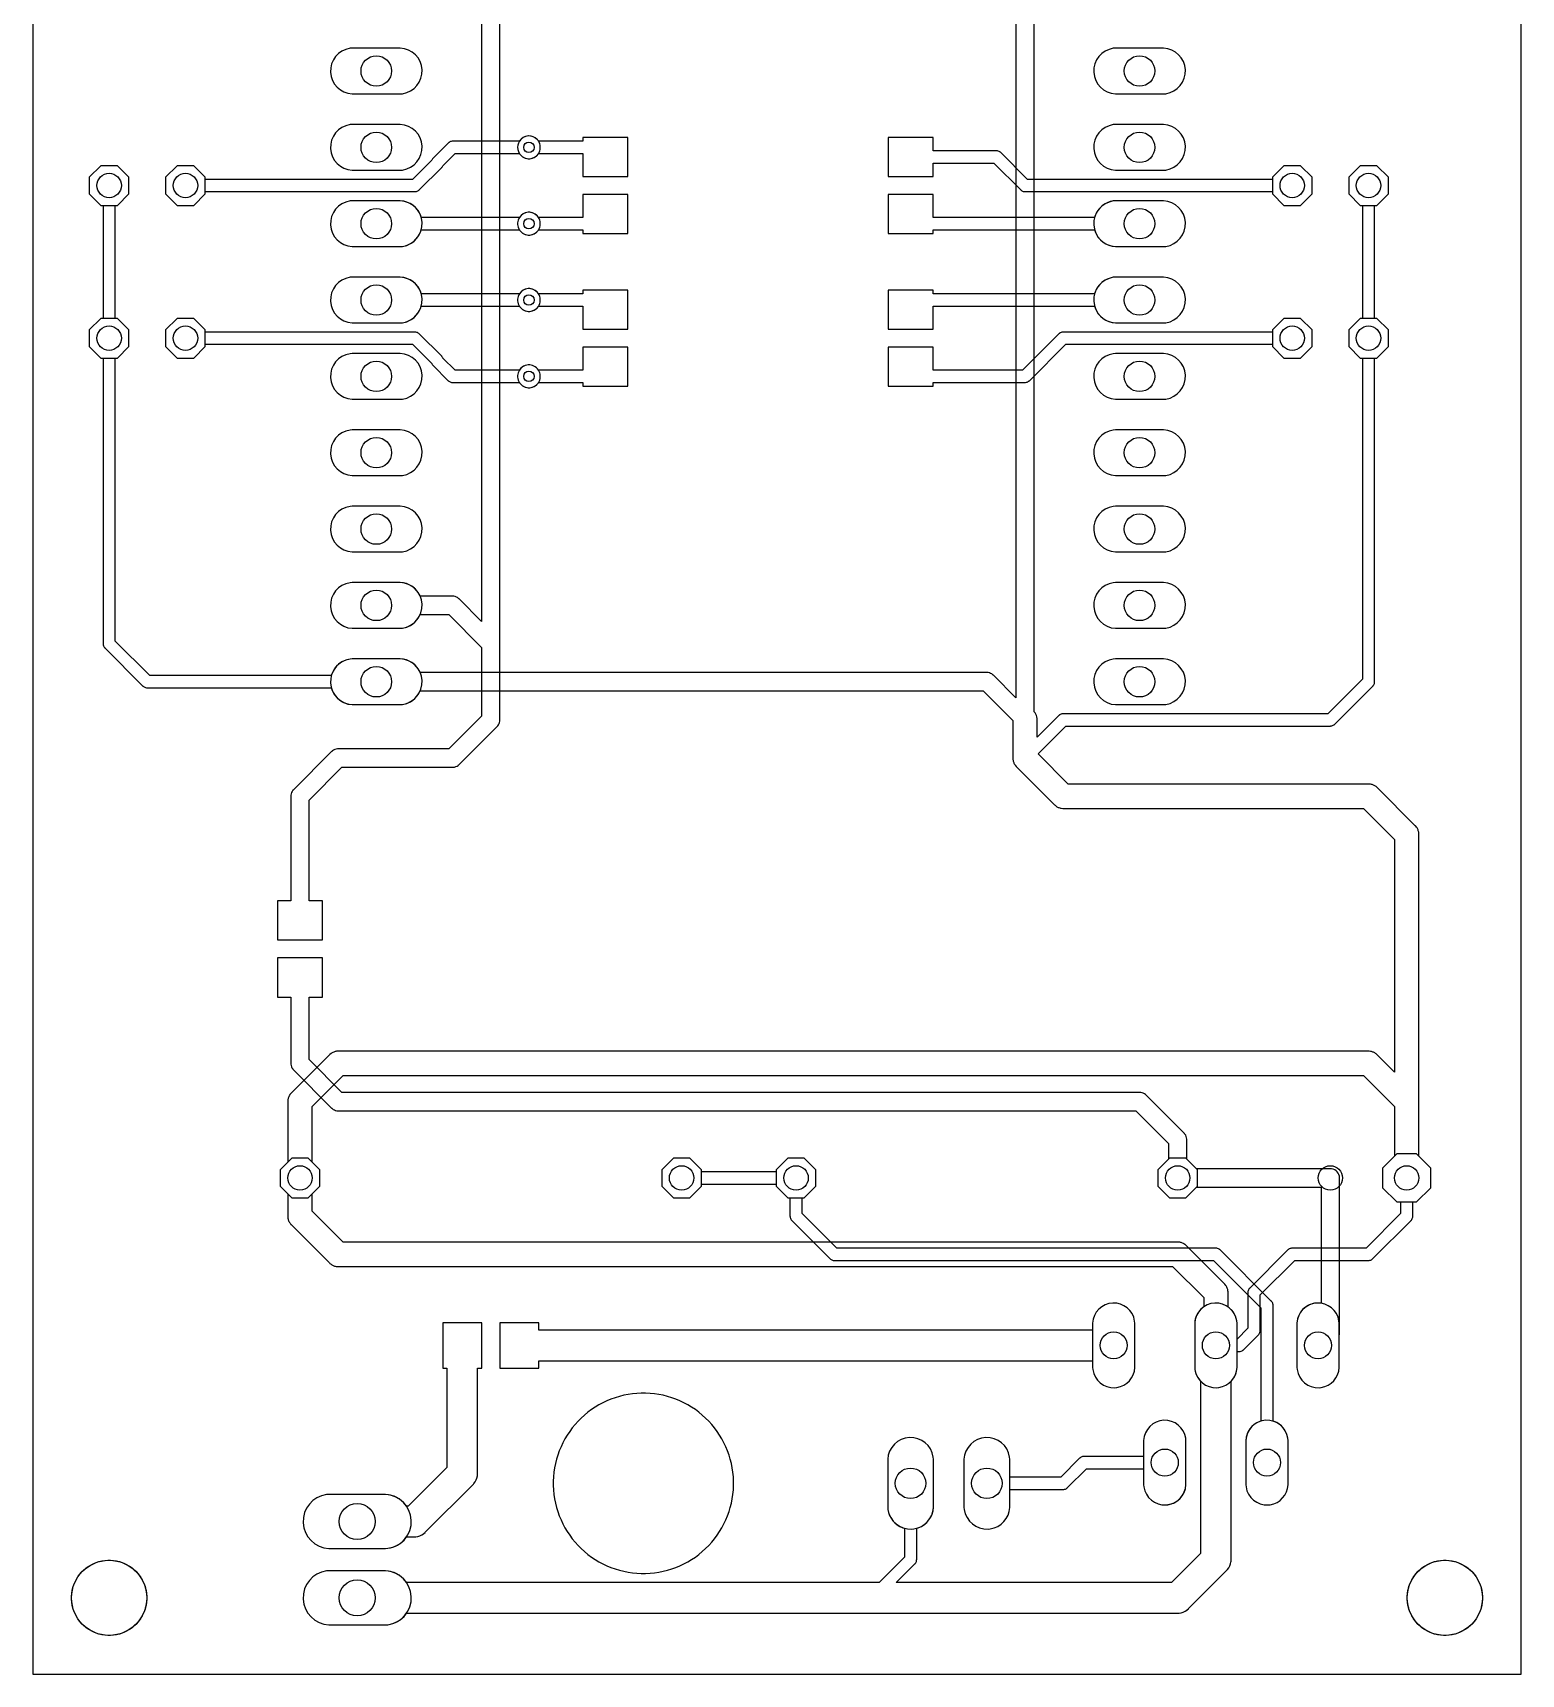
# Model space of a CAD drawing. Header units: millimetres. Extents: x 0 to 50, y 0 to 156.
# Drawn here: x 0 to 49.5, y 0 to 54.6 of the extents above; entities that cross this region are included whole.
import ezdxf

# ---------------------------------------------------------------- set-up
doc = ezdxf.new("R2010")
doc.units = ezdxf.units.MM

msp = doc.modelspace()

# ---------------------------------------------------------------- linework, layer by layer
at = {"layer": '16_copper'}
msp.add_lwpolyline([(32.715, 70.528), (32.715, 32.486), (31.966, 33.236), (31.956, 33.243), (31.948, 33.252, 0.144213), (31.791, 33.322), (31.78, 33.323, 0.015609), (31.761, 33.324), (31.75, 33.325), (12.891, 33.325), (12.882, 33.346, 0.276737), (12.229, 33.782), (10.631, 33.782), (10.556, 33.775, 0.276738), (9.95, 33.277), (9.933, 33.223), (3.894, 33.223), (2.743, 34.374), (2.743, 43.79), (2.814, 43.79), (3.2, 44.176), (3.2, 44.724), (2.814, 45.11), (2.743, 45.11), (2.743, 48.87), (2.814, 48.87), (3.2, 49.256), (3.2, 49.804), (2.814, 50.19), (2.266, 50.19), (1.88, 49.804), (1.88, 49.256), (2.266, 48.87), (2.337, 48.87), (2.337, 45.11), (2.266, 45.11), (1.88, 44.724), (1.88, 44.176), (2.266, 43.79), (2.337, 43.79), (2.337, 34.29), (2.338, 34.28), (2.338, 34.27, 0.132342), (2.375, 34.171), (2.381, 34.165, 0.018024), (2.39, 34.153), (2.396, 34.146), (3.666, 32.876), (3.674, 32.87), (3.681, 32.863, 0.132344), (3.778, 32.819), (3.786, 32.819, 0.018059), (3.801, 32.818), (3.81, 32.817), (9.933, 32.817), (9.95, 32.763, 0.303347), (10.631, 32.258), (12.229, 32.258), (12.304, 32.265, 0.250487), (12.882, 32.694), (12.891, 32.715), (31.624, 32.715), (32.614, 31.725), (32.614, 30.48), (32.614, 30.48), (32.614, 30.48), (32.615, 30.456), (32.617, 30.43), (32.617, 30.43), (32.617, 30.43), (32.621, 30.407), (32.626, 30.38), (32.626, 30.38), (32.626, 30.38, 0.030914), (32.641, 30.332), (32.641, 30.332), (32.641, 30.332, 0.030916), (32.663, 30.287), (32.663, 30.286), (32.663, 30.286, 0.030915), (32.689, 30.244), (32.689, 30.244), (32.689, 30.244), (32.69, 30.243), (32.721, 30.205), (32.728, 30.198), (32.733, 30.193), (34.003, 28.923), (34.003, 28.923), (34.003, 28.923), (34.018, 28.909), (34.04, 28.889), (34.04, 28.889), (34.041, 28.889), (34.058, 28.877), (34.082, 28.861), (34.082, 28.861), (34.082, 28.861), (34.102, 28.851), (34.127, 28.838), (34.127, 28.838), (34.127, 28.838), (34.148, 28.83), (34.174, 28.82, 0.000102), (34.174, 28.82), (34.196, 28.815), (34.223, 28.809), (34.223, 28.809), (34.223, 28.809), (34.224, 28.809), (34.273, 28.804), (34.283, 28.804), (34.29, 28.804), (44.282, 28.804), (45.314, 27.772), (45.314, 20.031), (44.737, 20.607), (44.737, 20.607), (44.737, 20.607), (44.724, 20.619), (44.7, 20.641), (44.7, 20.641), (44.699, 20.641), (44.682, 20.653), (44.658, 20.669), (44.658, 20.669), (44.658, 20.669), (44.638, 20.679), (44.613, 20.692), (44.613, 20.692), (44.613, 20.692), (44.592, 20.7), (44.566, 20.71, 0.000102), (44.566, 20.71), (44.544, 20.715), (44.517, 20.721), (44.517, 20.721), (44.517, 20.721), (44.516, 20.721), (44.467, 20.726), (44.457, 20.726), (44.45, 20.726), (10.16, 20.726), (10.16, 20.726), (10.16, 20.726), (10.136, 20.725), (10.11, 20.723), (10.11, 20.723), (10.11, 20.723), (10.087, 20.719), (10.06, 20.714), (10.06, 20.714), (10.06, 20.714, 0.030914), (10.012, 20.699), (10.012, 20.699), (10.012, 20.699, 0.030916), (9.967, 20.677), (9.966, 20.677), (9.966, 20.677, 0.030915), (9.924, 20.651), (9.924, 20.651), (9.924, 20.651), (9.923, 20.65), (9.885, 20.619), (9.878, 20.612), (9.873, 20.607), (8.603, 19.337), (8.603, 19.337), (8.603, 19.337), (8.589, 19.322), (8.569, 19.3), (8.569, 19.3), (8.569, 19.299), (8.557, 19.282), (8.541, 19.258), (8.541, 19.258), (8.541, 19.258), (8.531, 19.238), (8.518, 19.213), (8.518, 19.213), (8.518, 19.213), (8.51, 19.192), (8.5, 19.166, 0.000102), (8.5, 19.166), (8.495, 19.144), (8.489, 19.117), (8.489, 19.117), (8.489, 19.117), (8.489, 19.116), (8.484, 19.067), (8.484, 19.057), (8.484, 19.05), (8.484, 17.038), (8.23, 16.784), (8.23, 16.236), (8.484, 15.982), (8.484, 15.24), (8.484, 15.24), (8.484, 15.24), (8.485, 15.216), (8.487, 15.19), (8.487, 15.19), (8.487, 15.19), (8.491, 15.167), (8.496, 15.14), (8.496, 15.14), (8.496, 15.14, 0.030914), (8.511, 15.092), (8.511, 15.092), (8.511, 15.092), (8.524, 15.065), (8.533, 15.047), (8.533, 15.046), (8.533, 15.046, 0.030915), (8.559, 15.004), (8.559, 15.004), (8.559, 15.004), (8.56, 15.003), (8.591, 14.965), (8.598, 14.958), (8.603, 14.953), (9.873, 13.683), (9.873, 13.683), (9.873, 13.683), (9.888, 13.669), (9.91, 13.649), (9.91, 13.649), (9.911, 13.649), (9.928, 13.637), (9.952, 13.621), (9.952, 13.621), (9.952, 13.621), (9.972, 13.611), (9.997, 13.598), (9.997, 13.598), (9.997, 13.598), (10.018, 13.59), (10.044, 13.58, 0.000102), (10.044, 13.58), (10.066, 13.575), (10.093, 13.569), (10.093, 13.569), (10.093, 13.569), (10.094, 13.569), (10.143, 13.564), (10.153, 13.564), (10.16, 13.564), (37.932, 13.564), (38.964, 12.532), (38.964, 12.219), (38.95, 12.21, 0.224558), (38.666, 11.679), (38.666, 10.201), (38.673, 10.133, 0.148336), (38.848, 9.763), (38.862, 9.748), (38.862, 4.02), (37.89, 3.048), (28.735, 3.048), (29.354, 3.666), (29.36, 3.674), (29.367, 3.681, 0.132344), (29.411, 3.778), (29.411, 3.786, 0.018059), (29.412, 3.801), (29.413, 3.81), (29.413, 4.853), (29.467, 4.87, 0.303347), (29.972, 5.551), (29.972, 7.149), (29.965, 7.224, 0.906347), (28.448, 7.149), (28.448, 5.551), (28.455, 5.476, 0.276738), (28.953, 4.87), (29.007, 4.853), (29.007, 3.894), (28.161, 3.048), (12.438, 3.048), (12.41, 3.088, 0.221695), (11.734, 3.44), (9.856, 3.44), (9.777, 3.433, 0.916332), (9.856, 1.64), (11.734, 1.64), (11.813, 1.647, 0.198913), (12.41, 1.992), (12.438, 2.032), (38.1, 2.032), (38.121, 2.033), (38.143, 2.034, 0.139564), (38.403, 2.132), (38.407, 2.136), (38.414, 2.14), (38.456, 2.178), (38.458, 2.18), (38.459, 2.181), (39.729, 3.451), (39.743, 3.467), (39.758, 3.482, 0.139562), (39.873, 3.736), (39.873, 3.741), (39.874, 3.749), (39.878, 3.805), (39.878, 3.808), (39.878, 3.81), (39.878, 9.748), (39.892, 9.763, 0.173516), (40.074, 10.201), (40.074, 10.737), (40.15, 10.737, 0.157844), (40.269, 10.775), (40.275, 10.781, 0.018024), (40.287, 10.79), (40.294, 10.796), (40.784, 11.286), (40.79, 11.294), (40.797, 11.301, 0.132344), (40.841, 11.398), (40.841, 11.406, 0.018059), (40.842, 11.421), (40.843, 11.43), (40.843, 12.616), (41.994, 13.767), (44.45, 13.767), (44.46, 13.768), (44.47, 13.768, 0.132342), (44.569, 13.805), (44.575, 13.811, 0.018024), (44.587, 13.82), (44.594, 13.826), (45.864, 15.096), (45.87, 15.104), (45.877, 15.111, 0.132344), (45.921, 15.208), (45.921, 15.216, 0.018059), (45.922, 15.231), (45.923, 15.24), (45.923, 15.71), (46.051, 15.71), (46.52, 16.179), (46.52, 16.841), (46.126, 17.235), (46.126, 27.94), (46.126, 27.94), (46.126, 27.94), (46.125, 27.964), (46.123, 27.99), (46.123, 27.99), (46.123, 27.99), (46.119, 28.013), (46.114, 28.04), (46.114, 28.04), (46.114, 28.04, 0.030914), (46.099, 28.088), (46.099, 28.088), (46.099, 28.088, 0.030916), (46.077, 28.133), (46.077, 28.134), (46.077, 28.134, 0.030915), (46.051, 28.176), (46.051, 28.176), (46.051, 28.176), (46.05, 28.177), (46.019, 28.215), (46.012, 28.222), (46.007, 28.227), (44.737, 29.497), (44.737, 29.497), (44.737, 29.497), (44.724, 29.509), (44.7, 29.531), (44.7, 29.531), (44.699, 29.531), (44.685, 29.541), (44.658, 29.559), (44.658, 29.559), (44.658, 29.559), (44.638, 29.569), (44.613, 29.582), (44.613, 29.582), (44.613, 29.582), (44.592, 29.59), (44.566, 29.6, 0.000102), (44.566, 29.6), (44.544, 29.605), (44.517, 29.611), (44.517, 29.611), (44.517, 29.611), (44.516, 29.611), (44.467, 29.616), (44.457, 29.616), (44.45, 29.616), (34.458, 29.616), (33.451, 30.624), (34.374, 31.547), (43.18, 31.547), (43.19, 31.548), (43.2, 31.548, 0.132342), (43.299, 31.585), (43.305, 31.591, 0.018024), (43.317, 31.6), (43.324, 31.606), (44.594, 32.876), (44.6, 32.884), (44.607, 32.891, 0.132344), (44.651, 32.988), (44.651, 32.996, 0.018059), (44.652, 33.011), (44.653, 33.02), (44.653, 43.79), (44.724, 43.79), (45.11, 44.176), (45.11, 44.724), (44.724, 45.11), (44.653, 45.11), (44.653, 48.87), (44.724, 48.87), (45.11, 49.256), (45.11, 49.804), (44.724, 50.19), (44.176, 50.19), (43.79, 49.804), (43.79, 49.256), (44.176, 48.87), (44.247, 48.87), (44.247, 45.11), (44.176, 45.11), (43.79, 44.724), (43.79, 44.176), (44.176, 43.79), (44.247, 43.79), (44.247, 33.104), (43.096, 31.953), (34.29, 31.953), (34.28, 31.952), (34.27, 31.952, 0.132342), (34.171, 31.915), (34.165, 31.909, 0.018024), (34.153, 31.9), (34.146, 31.894), (33.426, 31.174), (33.426, 31.75), (33.423, 31.8, 0.124671), (33.351, 31.986), (33.325, 32.018), (33.325, 70.528)], format="xyb", dxfattribs=at)
for points in [[(12.304, 52.585, 0.906347), (12.229, 54.102), (10.631, 54.102), (10.556, 54.095, 0.906347), (10.631, 52.578), (12.229, 52.578)], [(37.704, 52.585, 0.906347), (37.629, 54.102), (36.031, 54.102), (35.956, 54.095, 0.906347), (36.031, 52.578), (37.629, 52.578)], [(12.304, 50.045, 0.906347), (12.229, 51.562), (10.631, 51.562), (10.556, 51.555, 0.906347), (10.631, 50.038), (12.229, 50.038)], [(37.704, 50.045, 0.906347), (37.629, 51.562), (36.031, 51.562), (35.956, 51.555, 0.906347), (36.031, 50.038), (37.629, 50.038)], [(5.74, 49.256), (5.74, 49.327), (12.718, 49.327), (12.728, 49.328), (12.738, 49.328, 0.132342), (12.837, 49.365), (12.844, 49.371, 0.018024), (12.855, 49.38), (12.862, 49.386), (13.606, 50.13), (13.612, 50.138), (13.619, 50.145, 0.059686), (13.646, 50.188), (13.647, 50.189), (14.054, 50.597), (16.191, 50.597), (16.195, 50.589, 1), (16.825, 51.011), (16.795, 51.05, 0.493145), (16.195, 51.011), (16.191, 51.003), (13.97, 51.003), (13.96, 51.002), (13.95, 51.002, 0.132342), (13.851, 50.965), (13.845, 50.959, 0.018024), (13.833, 50.95), (13.826, 50.944), (13.318, 50.436), (13.312, 50.428), (13.305, 50.421, 0.062825), (13.278, 50.378), (13.277, 50.377), (12.634, 49.733), (5.74, 49.733), (5.74, 49.804), (5.354, 50.19), (4.806, 50.19), (4.42, 49.804), (4.42, 49.256), (4.806, 48.87), (5.354, 48.87)], [(12.304, 47.505, 0.276738), (12.91, 48.003), (12.927, 48.057), (16.191, 48.057), (16.195, 48.049, 1), (16.825, 48.471), (16.795, 48.51, 0.493145), (16.195, 48.471), (16.191, 48.463), (12.927, 48.463), (12.91, 48.517, 0.303347), (12.229, 49.022), (10.631, 49.022), (10.556, 49.015, 0.906347), (10.631, 47.498), (12.229, 47.498)], [(37.704, 47.505, 0.906347), (37.629, 49.022), (36.031, 49.022), (35.956, 49.015, 0.906347), (36.031, 47.498), (37.629, 47.498)], [(12.304, 44.965, 0.276738), (12.91, 45.463), (12.927, 45.517), (16.191, 45.517), (16.195, 45.509, 1), (16.825, 45.931), (16.795, 45.97, 0.493145), (16.195, 45.931), (16.191, 45.923), (12.927, 45.923), (12.91, 45.977, 0.303347), (12.229, 46.482), (10.631, 46.482), (10.556, 46.475, 0.906347), (10.631, 44.958), (12.229, 44.958)], [(37.704, 44.965, 0.906347), (37.629, 46.482), (36.031, 46.482), (35.956, 46.475, 0.906347), (36.031, 44.958), (37.629, 44.958)], [(16.584, 42.808, 1), (16.436, 43.552), (16.388, 43.539, 0.165101), (16.195, 43.391), (16.191, 43.383), (14.054, 43.383), (13.646, 43.791), (13.645, 43.795, 0.041754), (13.627, 43.825), (13.621, 43.832, 0.016974), (13.612, 43.843), (13.606, 43.85), (12.862, 44.594), (12.854, 44.6), (12.847, 44.607, 0.132344), (12.75, 44.651), (12.742, 44.651, 0.018059), (12.727, 44.652), (12.718, 44.653), (5.74, 44.653), (5.74, 44.724), (5.354, 45.11), (4.806, 45.11), (4.42, 44.724), (4.42, 44.176), (4.806, 43.79), (5.354, 43.79), (5.74, 44.176), (5.74, 44.247), (12.634, 44.247), (13.278, 43.603), (13.279, 43.599, 0.043889), (13.297, 43.569), (13.303, 43.563, 0.018024), (13.312, 43.551), (13.318, 43.544), (13.826, 43.036), (13.834, 43.03), (13.841, 43.023, 0.132344), (13.938, 42.979), (13.946, 42.979, 0.018059), (13.961, 42.978), (13.97, 42.977), (16.191, 42.977), (16.195, 42.969, 0.267948), (16.535, 42.802)], [(12.304, 42.425, 0.906347), (12.229, 43.942), (10.631, 43.942), (10.556, 43.935, 0.906347), (10.631, 42.418), (12.229, 42.418)], [(37.704, 42.425, 0.906347), (37.629, 43.942), (36.031, 43.942), (35.956, 43.935, 0.906347), (36.031, 42.418), (37.629, 42.418)], [(12.304, 39.885, 0.906347), (12.229, 41.402), (10.631, 41.402), (10.556, 41.395, 0.906347), (10.631, 39.878), (12.229, 39.878)], [(37.704, 39.885, 0.906347), (37.629, 41.402), (36.031, 41.402), (35.956, 41.395, 0.906347), (36.031, 39.878), (37.629, 39.878)], [(12.304, 37.345, 0.906347), (12.229, 38.862), (10.631, 38.862), (10.556, 38.855, 0.906347), (10.631, 37.338), (12.229, 37.338)], [(37.704, 37.345, 0.906347), (37.629, 38.862), (36.031, 38.862), (35.956, 38.855, 0.906347), (36.031, 37.338), (37.629, 37.338)], [(12.304, 34.805, 0.906347), (12.229, 36.322), (10.631, 36.322), (10.556, 36.315, 0.906347), (10.631, 34.798), (12.229, 34.798)], [(37.704, 34.805, 0.906347), (37.629, 36.322), (36.031, 36.322), (35.956, 36.315, 0.906347), (36.031, 34.798), (37.629, 34.798)], [(37.704, 32.265, 0.906347), (37.629, 33.782), (36.031, 33.782), (35.956, 33.775, 0.906347), (36.031, 32.258), (37.629, 32.258)], [(40.074, 11.679, 0.224558), (39.79, 12.21), (39.776, 12.219), (39.776, 12.7), (39.776, 12.7), (39.776, 12.7), (39.775, 12.724), (39.773, 12.75), (39.773, 12.75), (39.773, 12.75), (39.769, 12.773), (39.764, 12.8), (39.764, 12.8), (39.764, 12.8, 0.030914), (39.749, 12.848), (39.749, 12.848), (39.749, 12.848, 0.030916), (39.727, 12.893), (39.727, 12.894), (39.727, 12.894, 0.030915), (39.701, 12.936), (39.701, 12.936), (39.701, 12.936), (39.7, 12.937), (39.669, 12.975), (39.662, 12.982), (39.657, 12.987), (38.387, 14.257), (38.387, 14.257), (38.387, 14.257), (38.374, 14.269), (38.35, 14.291), (38.35, 14.291), (38.349, 14.291), (38.335, 14.301), (38.308, 14.319), (38.308, 14.319), (38.308, 14.319), (38.288, 14.329), (38.263, 14.342), (38.263, 14.342), (38.263, 14.342), (38.242, 14.35), (38.216, 14.36, 0.000102), (38.216, 14.36), (38.194, 14.365), (38.167, 14.371), (38.167, 14.371), (38.167, 14.371), (38.166, 14.371), (38.117, 14.376), (38.107, 14.376), (38.1, 14.376), (10.328, 14.376), (9.296, 15.408), (9.296, 15.982), (9.55, 16.236), (9.55, 16.784), (9.296, 17.038), (9.296, 18.882), (10.328, 19.914), (44.282, 19.914), (45.314, 18.882), (45.314, 17.235), (44.92, 16.841), (44.92, 16.179), (45.389, 15.71), (45.517, 15.71), (45.517, 15.324), (44.366, 14.173), (41.91, 14.173), (41.9, 14.172), (41.89, 14.172, 0.132342), (41.791, 14.135), (41.785, 14.129, 0.018024), (41.773, 14.12), (41.766, 14.114), (40.496, 12.844), (40.49, 12.836), (40.483, 12.829, 0.132344), (40.439, 12.732), (40.439, 12.724, 0.018059), (40.438, 12.709), (40.437, 12.7), (40.437, 11.514), (40.074, 11.151)], [(36.073, 9.539, 0.357806), (36.674, 10.201), (36.674, 11.679), (36.667, 11.747, 0.906348), (35.266, 11.679), (35.266, 10.201), (35.273, 10.133, 0.385742), (36.005, 9.532)], [(42.873, 9.539, 0.357806), (43.474, 10.201), (43.474, 11.679), (43.467, 11.747, 0.906348), (42.066, 11.679), (42.066, 10.201), (42.073, 10.133, 0.385742), (42.805, 9.532)], [(31.862, 4.833, 0.357806), (32.512, 5.551), (32.512, 6.147), (34.29, 6.147), (34.3, 6.148), (34.31, 6.148, 0.132342), (34.409, 6.185), (34.415, 6.191, 0.018024), (34.427, 6.2), (34.434, 6.206), (35.064, 6.837), (36.966, 6.837), (36.966, 6.301), (36.973, 6.233, 0.906348), (38.374, 6.301), (38.374, 7.779), (38.367, 7.847, 0.906348), (36.966, 7.779), (36.966, 7.243), (34.98, 7.243), (34.97, 7.242), (34.96, 7.242, 0.132342), (34.861, 7.205), (34.855, 7.199, 0.018024), (34.843, 7.19), (34.836, 7.184), (34.206, 6.553), (32.512, 6.553), (32.512, 7.149), (32.505, 7.224, 0.906347), (30.988, 7.149), (30.988, 5.551), (30.995, 5.476, 0.385742), (31.787, 4.826)], [(41.173, 5.639, 0.357806), (41.774, 6.301), (41.774, 7.779), (41.767, 7.847, 0.906348), (40.366, 7.779), (40.366, 6.301), (40.373, 6.233, 0.385742), (41.105, 5.632)], [(11.813, 4.187, 0.916332), (11.734, 5.98), (9.856, 5.98), (9.777, 5.973, 0.916332), (9.856, 4.18), (11.734, 4.18)]]:
    msp.add_lwpolyline(points, format="xyb", close=True, dxfattribs=at)
for points in [[(42.57, 49.256), (42.57, 49.804), (42.184, 50.19), (41.636, 50.19), (41.25, 49.804), (41.25, 49.256), (41.636, 48.87), (42.184, 48.87)], [(42.57, 44.176), (42.57, 44.724), (42.184, 45.11), (41.636, 45.11), (41.25, 44.724), (41.25, 44.176), (41.636, 43.79), (42.184, 43.79)], [(22.25, 16.236), (22.25, 16.307), (24.74, 16.307), (24.74, 16.236), (25.126, 15.85), (25.674, 15.85), (26.06, 16.236), (26.06, 16.784), (25.674, 17.17), (25.126, 17.17), (24.74, 16.784), (24.74, 16.713), (22.25, 16.713), (22.25, 16.784), (21.864, 17.17), (21.316, 17.17), (20.93, 16.784), (20.93, 16.236), (21.316, 15.85), (21.864, 15.85)], [(38.76, 16.236), (38.76, 16.784), (38.374, 17.17), (37.826, 17.17), (37.44, 16.784), (37.44, 16.236), (37.826, 15.85), (38.374, 15.85)]]:
    msp.add_lwpolyline(points, close=True, dxfattribs=at)
at = {"layer": '1_copper'}
msp.add_lwpolyline([(14.935, 62.908), (14.935, 35.026), (14.186, 35.776), (14.176, 35.783), (14.168, 35.792, 0.144213), (14.011, 35.862), (14, 35.863, 0.015609), (13.981, 35.864), (13.97, 35.865), (12.891, 35.865), (12.882, 35.886, 0.276737), (12.229, 36.322), (10.631, 36.322), (10.556, 36.315, 0.906347), (10.631, 34.798), (12.229, 34.798), (12.304, 34.805, 0.250487), (12.882, 35.234), (12.891, 35.255), (13.844, 35.255), (14.935, 34.164), (14.935, 31.876), (13.844, 30.785), (10.16, 30.785), (10.148, 30.784), (10.136, 30.784, 0.144215), (9.975, 30.722), (9.967, 30.715, 0.015626), (9.953, 30.703), (9.944, 30.696), (8.674, 29.426), (8.667, 29.416), (8.658, 29.408, 0.144213), (8.588, 29.251), (8.587, 29.24, 0.015609), (8.586, 29.221), (8.585, 29.21), (8.585, 25.73), (8.14, 25.73), (8.14, 24.43), (9.64, 24.43), (9.64, 25.73), (9.195, 25.73), (9.195, 29.084), (10.286, 30.175), (13.97, 30.175), (13.982, 30.176), (13.994, 30.176, 0.144215), (14.155, 30.238), (14.163, 30.245, 0.015626), (14.177, 30.257), (14.186, 30.264), (15.456, 31.534), (15.463, 31.544), (15.472, 31.552, 0.144213), (15.542, 31.709), (15.543, 31.72, 0.015609), (15.544, 31.739), (15.545, 31.75), (15.545, 62.908)], format="xyb", dxfattribs=at)
for points in [[(12.304, 52.585, 0.906347), (12.229, 54.102), (10.631, 54.102), (10.556, 54.095, 0.906347), (10.631, 52.578), (12.229, 52.578)], [(37.704, 52.585, 0.906347), (37.629, 54.102), (36.031, 54.102), (35.956, 54.095, 0.906347), (36.031, 52.578), (37.629, 52.578)], [(12.304, 50.045, 0.906347), (12.229, 51.562), (10.631, 51.562), (10.556, 51.555, 0.906347), (10.631, 50.038), (12.229, 50.038)], [(37.704, 50.045, 0.906347), (37.629, 51.562), (36.031, 51.562), (35.956, 51.555, 0.906347), (36.031, 50.038), (37.629, 50.038)], [(19.8, 51.13), (18.3, 51.13), (18.3, 51.003), (16.829, 51.003), (16.825, 51.011, 1), (16.195, 50.589), (16.225, 50.55, 0.493145), (16.825, 50.589), (16.829, 50.597), (18.3, 50.597), (18.3, 49.83), (19.8, 49.83)], [(42.57, 49.256), (42.57, 49.804), (42.184, 50.19), (41.636, 50.19), (41.25, 49.804), (41.25, 49.733), (33.104, 49.733), (32.214, 50.624), (32.206, 50.63), (32.199, 50.637, 0.132344), (32.102, 50.681), (32.094, 50.681, 0.018059), (32.079, 50.682), (32.07, 50.683), (29.96, 50.683), (29.96, 51.13), (28.46, 51.13), (28.46, 49.83), (29.96, 49.83), (29.96, 50.277), (31.986, 50.277), (32.876, 49.386), (32.884, 49.38), (32.891, 49.373, 0.132344), (32.988, 49.329), (32.996, 49.329, 0.018059), (33.011, 49.328), (33.02, 49.327), (41.25, 49.327), (41.25, 49.256), (41.636, 48.87), (42.184, 48.87)], [(16.584, 47.888, 0.198912), (16.825, 48.049), (16.829, 48.057), (18.3, 48.057), (18.3, 47.93), (19.8, 47.93), (19.8, 49.23), (18.3, 49.23), (18.3, 48.463), (16.829, 48.463), (16.825, 48.471, 1), (16.195, 48.049), (16.225, 48.01, 0.233167), (16.535, 47.882)], [(37.704, 47.505, 0.906347), (37.629, 49.022), (36.031, 49.022), (35.956, 49.015, 0.276738), (35.35, 48.517), (35.333, 48.463), (29.96, 48.463), (29.96, 49.23), (28.46, 49.23), (28.46, 47.93), (29.96, 47.93), (29.96, 48.057), (35.333, 48.057), (35.35, 48.003, 0.303347), (36.031, 47.498), (37.629, 47.498)], [(12.304, 47.505, 0.906347), (12.229, 49.022), (10.631, 49.022), (10.556, 49.015, 0.906347), (10.631, 47.498), (12.229, 47.498)], [(12.304, 44.965, 0.906347), (12.229, 46.482), (10.631, 46.482), (10.556, 46.475, 0.906347), (10.631, 44.958), (12.229, 44.958)], [(29.96, 45.517), (35.333, 45.517), (35.35, 45.463, 0.303347), (36.031, 44.958), (37.629, 44.958), (37.704, 44.965, 0.906347), (37.629, 46.482), (36.031, 46.482), (35.956, 46.475, 0.276738), (35.35, 45.977), (35.333, 45.923), (29.96, 45.923), (29.96, 46.05), (28.46, 46.05), (28.46, 44.75), (29.96, 44.75)], [(19.8, 46.05), (18.3, 46.05), (18.3, 45.923), (16.829, 45.923), (16.825, 45.931, 1), (16.195, 45.509), (16.225, 45.47, 0.493145), (16.825, 45.509), (16.829, 45.517), (18.3, 45.517), (18.3, 44.75), (19.8, 44.75)], [(29.96, 42.977), (33.02, 42.977), (33.03, 42.978), (33.04, 42.978, 0.132342), (33.139, 43.015), (33.145, 43.021, 0.018024), (33.157, 43.03), (33.164, 43.036), (34.374, 44.247), (41.25, 44.247), (41.25, 44.176), (41.636, 43.79), (42.184, 43.79), (42.57, 44.176), (42.57, 44.724), (42.184, 45.11), (41.636, 45.11), (41.25, 44.724), (41.25, 44.653), (34.29, 44.653), (34.28, 44.652), (34.27, 44.652, 0.132342), (34.171, 44.615), (34.165, 44.609, 0.018024), (34.153, 44.6), (34.146, 44.594), (32.936, 43.383), (29.96, 43.383), (29.96, 44.15), (28.46, 44.15), (28.46, 42.85), (29.96, 42.85)], [(12.304, 42.425, 0.906347), (12.229, 43.942), (10.631, 43.942), (10.556, 43.935, 0.906347), (10.631, 42.418), (12.229, 42.418)], [(16.584, 42.808, 0.198912), (16.825, 42.969), (16.829, 42.977), (18.3, 42.977), (18.3, 42.85), (19.8, 42.85), (19.8, 44.15), (18.3, 44.15), (18.3, 43.383), (16.829, 43.383), (16.825, 43.391, 1), (16.195, 42.969), (16.225, 42.93, 0.233167), (16.535, 42.802)], [(37.704, 42.425, 0.906347), (37.629, 43.942), (36.031, 43.942), (35.956, 43.935, 0.906347), (36.031, 42.418), (37.629, 42.418)], [(12.304, 39.885, 0.906347), (12.229, 41.402), (10.631, 41.402), (10.556, 41.395, 0.906347), (10.631, 39.878), (12.229, 39.878)], [(37.704, 39.885, 0.906347), (37.629, 41.402), (36.031, 41.402), (35.956, 41.395, 0.906347), (36.031, 39.878), (37.629, 39.878)], [(12.304, 37.345, 0.906347), (12.229, 38.862), (10.631, 38.862), (10.556, 38.855, 0.906347), (10.631, 37.338), (12.229, 37.338)], [(37.704, 37.345, 0.906347), (37.629, 38.862), (36.031, 38.862), (35.956, 38.855, 0.906347), (36.031, 37.338), (37.629, 37.338)], [(37.704, 34.805, 0.906347), (37.629, 36.322), (36.031, 36.322), (35.956, 36.315, 0.906347), (36.031, 34.798), (37.629, 34.798)], [(12.304, 32.265, 0.906347), (12.229, 33.782), (10.631, 33.782), (10.556, 33.775, 0.906347), (10.631, 32.258), (12.229, 32.258)], [(37.704, 32.265, 0.906347), (37.629, 33.782), (36.031, 33.782), (35.956, 33.775, 0.906347), (36.031, 32.258), (37.629, 32.258)], [(42.873, 9.539, 0.357806), (43.474, 10.201), (43.474, 11.271), (43.475, 11.276), (43.478, 11.286, 0.019669), (43.482, 11.309), (43.483, 11.32, 0.015609), (43.484, 11.339), (43.485, 11.35), (43.485, 16.51), (43.485, 16.511), (43.485, 16.511, 0.374196), (43.221, 16.812), (43.18, 16.815), (38.729, 16.815), (38.405, 17.139), (38.405, 17.78), (38.404, 17.792), (38.404, 17.804, 0.144215), (38.342, 17.965), (38.335, 17.973, 0.015626), (38.323, 17.987), (38.316, 17.996), (37.046, 19.266), (37.036, 19.273), (37.028, 19.282, 0.144213), (36.871, 19.352), (36.86, 19.353, 0.015609), (36.841, 19.354), (36.83, 19.355), (10.286, 19.355), (9.195, 20.446), (9.195, 22.53), (9.64, 22.53), (9.64, 23.83), (8.14, 23.83), (8.14, 22.53), (8.585, 22.53), (8.585, 20.32), (8.586, 20.308), (8.586, 20.296, 0.144215), (8.648, 20.135), (8.655, 20.127, 0.015626), (8.667, 20.113), (8.674, 20.104), (9.944, 18.834), (9.954, 18.827), (9.962, 18.818, 0.144213), (10.119, 18.748), (10.13, 18.747, 0.015609), (10.149, 18.746), (10.16, 18.745), (36.704, 18.745), (37.795, 17.654), (37.795, 17.139), (37.44, 16.784), (37.44, 16.236), (37.826, 15.85), (38.374, 15.85), (38.729, 16.205), (42.875, 16.205), (42.875, 12.341), (42.873, 12.341, 0.44327), (42.066, 11.679), (42.066, 10.201), (42.073, 10.133, 0.385742), (42.805, 9.532)], [(41.173, 5.639, 0.357806), (41.774, 6.301), (41.774, 7.779), (41.767, 7.847, 0.276738), (41.307, 8.408), (41.273, 8.418), (41.273, 12.27), (41.272, 12.28), (41.272, 12.29, 0.132342), (41.235, 12.389), (41.229, 12.395, 0.018024), (41.22, 12.407), (41.214, 12.414), (39.514, 14.114), (39.506, 14.12), (39.499, 14.127, 0.132344), (39.402, 14.171), (39.394, 14.171, 0.018059), (39.379, 14.172), (39.37, 14.173), (26.754, 14.173), (25.603, 15.324), (25.603, 15.85), (25.674, 15.85), (26.06, 16.236), (26.06, 16.784), (25.674, 17.17), (25.126, 17.17), (24.74, 16.784), (24.74, 16.236), (25.126, 15.85), (25.197, 15.85), (25.197, 15.24), (25.198, 15.23), (25.198, 15.22, 0.132342), (25.235, 15.121), (25.241, 15.115, 0.018024), (25.25, 15.103), (25.256, 15.096), (26.526, 13.826), (26.534, 13.82), (26.541, 13.813, 0.132344), (26.638, 13.769), (26.646, 13.769, 0.018059), (26.661, 13.768), (26.67, 13.767), (39.286, 13.767), (40.867, 12.186), (40.867, 8.418), (40.833, 8.408, 0.303347), (40.366, 7.779), (40.366, 6.301), (40.373, 6.233, 0.385742), (41.105, 5.632)], [(36.073, 9.539, 0.357806), (36.674, 10.201), (36.674, 11.679), (36.667, 11.747, 0.906348), (35.266, 11.679), (35.266, 11.443), (16.84, 11.443), (16.84, 11.685), (15.54, 11.685), (15.54, 10.185), (16.84, 10.185), (16.84, 10.427), (35.266, 10.427), (35.266, 10.201), (35.273, 10.133, 0.385742), (36.005, 9.532)], [(39.473, 9.539, 0.357806), (40.074, 10.201), (40.074, 11.679), (40.067, 11.747, 0.906348), (38.666, 11.679), (38.666, 10.201), (38.673, 10.133, 0.385742), (39.405, 9.532)], [(11.813, 4.187, 0.198913), (12.41, 4.532), (12.438, 4.572), (12.7, 4.572), (12.721, 4.573), (12.743, 4.574, 0.139564), (13.003, 4.672), (13.007, 4.676), (13.014, 4.68), (13.056, 4.718), (13.058, 4.72), (13.059, 4.721), (14.649, 6.311), (14.663, 6.327), (14.678, 6.342, 0.139562), (14.793, 6.596), (14.793, 6.601), (14.794, 6.609), (14.798, 6.665), (14.798, 6.668), (14.798, 6.67), (14.798, 10.185), (14.94, 10.185), (14.94, 11.685), (13.64, 11.685), (13.64, 10.185), (13.782, 10.185), (13.782, 6.88), (12.49, 5.588), (12.438, 5.588), (12.41, 5.628, 0.221695), (11.734, 5.98), (9.856, 5.98), (9.777, 5.973, 0.916332), (9.856, 4.18), (11.734, 4.18)], [(37.773, 5.639, 0.357806), (38.374, 6.301), (38.374, 7.779), (38.367, 7.847, 0.906348), (36.966, 7.779), (36.966, 6.301), (36.973, 6.233, 0.385742), (37.705, 5.632)], [(29.322, 4.833, 0.357806), (29.972, 5.551), (29.972, 7.149), (29.965, 7.224, 0.906347), (28.448, 7.149), (28.448, 5.551), (28.455, 5.476, 0.385742), (29.247, 4.826)], [(31.862, 4.833, 0.357806), (32.512, 5.551), (32.512, 7.149), (32.505, 7.224, 0.906347), (30.988, 7.149), (30.988, 5.551), (30.995, 5.476, 0.385742), (31.787, 4.826)], [(11.813, 1.647, 0.916332), (11.734, 3.44), (9.856, 3.44), (9.777, 3.433, 0.916332), (9.856, 1.64), (11.734, 1.64)]]:
    msp.add_lwpolyline(points, format="xyb", close=True, dxfattribs=at)
for points in [[(3.2, 49.256), (3.2, 49.804), (2.814, 50.19), (2.266, 50.19), (1.88, 49.804), (1.88, 49.256), (2.266, 48.87), (2.814, 48.87)], [(5.74, 49.256), (5.74, 49.804), (5.354, 50.19), (4.806, 50.19), (4.42, 49.804), (4.42, 49.256), (4.806, 48.87), (5.354, 48.87)], [(45.11, 49.256), (45.11, 49.804), (44.724, 50.19), (44.176, 50.19), (43.79, 49.804), (43.79, 49.256), (44.176, 48.87), (44.724, 48.87)], [(3.2, 44.176), (3.2, 44.724), (2.814, 45.11), (2.266, 45.11), (1.88, 44.724), (1.88, 44.176), (2.266, 43.79), (2.814, 43.79)], [(5.74, 44.176), (5.74, 44.724), (5.354, 45.11), (4.806, 45.11), (4.42, 44.724), (4.42, 44.176), (4.806, 43.79), (5.354, 43.79)], [(45.11, 44.176), (45.11, 44.724), (44.724, 45.11), (44.176, 45.11), (43.79, 44.724), (43.79, 44.176), (44.176, 43.79), (44.724, 43.79)], [(9.55, 16.236), (9.55, 16.784), (9.164, 17.17), (8.616, 17.17), (8.23, 16.784), (8.23, 16.236), (8.616, 15.85), (9.164, 15.85)], [(22.25, 16.236), (22.25, 16.784), (21.864, 17.17), (21.316, 17.17), (20.93, 16.784), (20.93, 16.236), (21.316, 15.85), (21.864, 15.85)], [(46.52, 16.179), (46.52, 16.841), (46.051, 17.31), (45.389, 17.31), (44.92, 16.841), (44.92, 16.179), (45.389, 15.71), (46.051, 15.71)]]:
    msp.add_lwpolyline(points, close=True, dxfattribs=at)
at = {"layer": 'drills_NPTH'}
for centre in [(2.54, 2.54), (46.99, 2.54)]:
    msp.add_circle(centre, 1.25, dxfattribs=at)
at = {"layer": 'drills_PTH'}
for centre, radius in [((11.43, 53.34), 0.508), ((36.83, 53.34), 0.508), ((11.43, 50.8), 0.508), ((36.83, 50.8), 0.508), ((2.54, 49.53), 0.406), ((5.08, 49.53), 0.406), ((41.91, 49.53), 0.406), ((44.45, 49.53), 0.406), ((11.43, 48.26), 0.508), ((36.83, 48.26), 0.508), ((11.43, 45.72), 0.508), ((36.83, 45.72), 0.508), ((2.54, 44.45), 0.406), ((5.08, 44.45), 0.406), ((41.91, 44.45), 0.406), ((44.45, 44.45), 0.406), ((11.43, 43.18), 0.508), ((36.83, 43.18), 0.508), ((11.43, 40.64), 0.508), ((36.83, 40.64), 0.508), ((11.43, 38.1), 0.508), ((36.83, 38.1), 0.508), ((11.43, 35.56), 0.508), ((36.83, 35.56), 0.508), ((11.43, 33.02), 0.508), ((36.83, 33.02), 0.508), ((8.89, 16.51), 0.406), ((21.59, 16.51), 0.406), ((25.4, 16.51), 0.406), ((38.1, 16.51), 0.406), ((43.18, 16.51), 0.406), ((45.72, 16.51), 0.406), ((35.97, 10.94), 0.45), ((39.37, 10.94), 0.45), ((42.77, 10.94), 0.45), ((37.67, 7.04), 0.45), ((41.07, 7.04), 0.45), ((29.21, 6.35), 0.508), ((31.75, 6.35), 0.508), ((10.795, 5.08), 0.6), ((10.795, 2.54), 0.6)]:
    msp.add_circle(centre, radius, dxfattribs=at)
at = {"layer": 'drills_via_1_16'}
for centre in [(16.51, 50.8), (16.51, 48.26), (16.51, 45.72), (16.51, 43.18)]:
    msp.add_circle(centre, 0.175, dxfattribs=at)
at = {"layer": 'holes'}
for points in [[(23.32, 6.276), (23.32, 6.424), (23.313, 6.571), (23.298, 6.717), (23.277, 6.863), (23.248, 7.008), (23.212, 7.15), (23.169, 7.291), (23.12, 7.43), (23.063, 7.566), (23, 7.699), (22.931, 7.829), (22.855, 7.955), (22.773, 8.078), (22.686, 8.196), (22.592, 8.31), (22.493, 8.419), (22.389, 8.523), (22.28, 8.622), (22.166, 8.716), (22.048, 8.803), (21.925, 8.885), (21.799, 8.961), (21.669, 9.03), (21.536, 9.093), (21.4, 9.15), (21.261, 9.199), (21.12, 9.242), (20.978, 9.278), (20.833, 9.307), (20.687, 9.328), (20.541, 9.343), (20.394, 9.35), (20.246, 9.35), (20.099, 9.343), (19.953, 9.328), (19.807, 9.307), (19.663, 9.278), (19.52, 9.242), (19.379, 9.199), (19.24, 9.15), (19.104, 9.093), (18.971, 9.03), (18.841, 8.961), (18.715, 8.885), (18.592, 8.803), (18.474, 8.716), (18.36, 8.622), (18.251, 8.523), (18.147, 8.419), (18.048, 8.31), (17.954, 8.196), (17.867, 8.078), (17.785, 7.955), (17.709, 7.829), (17.64, 7.699), (17.577, 7.566), (17.52, 7.43), (17.471, 7.291), (17.428, 7.15), (17.392, 7.008), (17.363, 6.863), (17.342, 6.717), (17.327, 6.571), (17.32, 6.424), (17.32, 6.276), (17.327, 6.129), (17.342, 5.983), (17.363, 5.837), (17.392, 5.692), (17.428, 5.55), (17.471, 5.409), (17.52, 5.27), (17.577, 5.134), (17.64, 5.001), (17.709, 4.871), (17.785, 4.745), (17.867, 4.622), (17.954, 4.504), (18.048, 4.39), (18.147, 4.281), (18.251, 4.177), (18.36, 4.078), (18.474, 3.984), (18.592, 3.897), (18.715, 3.815), (18.841, 3.739), (18.971, 3.67), (19.104, 3.607), (19.24, 3.55), (19.379, 3.501), (19.52, 3.458), (19.663, 3.422), (19.807, 3.393), (19.953, 3.372), (20.099, 3.357), (20.246, 3.35), (20.394, 3.35), (20.541, 3.357), (20.687, 3.372), (20.833, 3.393), (20.978, 3.422), (21.12, 3.458), (21.261, 3.501), (21.4, 3.55), (21.536, 3.607), (21.669, 3.67), (21.799, 3.739), (21.925, 3.815), (22.048, 3.897), (22.166, 3.984), (22.28, 4.078), (22.389, 4.177), (22.493, 4.281), (22.592, 4.39), (22.686, 4.504), (22.773, 4.622), (22.855, 4.745), (22.931, 4.871), (23, 5.001), (23.063, 5.134), (23.12, 5.27), (23.169, 5.409), (23.212, 5.55), (23.248, 5.692), (23.277, 5.837), (23.298, 5.983), (23.313, 6.129), (23.32, 6.276)], [(3.79, 2.491), (3.782, 2.393), (3.767, 2.296), (3.744, 2.2), (3.714, 2.107), (3.676, 2.016), (3.631, 1.929), (3.58, 1.845), (3.522, 1.766), (3.459, 1.691), (3.389, 1.621), (3.314, 1.558), (3.235, 1.5), (3.151, 1.449), (3.064, 1.404), (2.973, 1.366), (2.88, 1.336), (2.784, 1.313), (2.687, 1.298), (2.589, 1.29), (2.491, 1.29), (2.393, 1.298), (2.296, 1.313), (2.2, 1.336), (2.107, 1.366), (2.016, 1.404), (1.929, 1.449), (1.845, 1.5), (1.766, 1.558), (1.691, 1.621), (1.621, 1.691), (1.558, 1.766), (1.5, 1.845), (1.449, 1.929), (1.404, 2.016), (1.366, 2.107), (1.336, 2.2), (1.313, 2.296), (1.298, 2.393), (1.29, 2.491), (1.29, 2.589), (1.298, 2.687), (1.313, 2.784), (1.336, 2.88), (1.366, 2.973), (1.404, 3.064), (1.449, 3.151), (1.5, 3.235), (1.558, 3.314), (1.621, 3.389), (1.691, 3.459), (1.766, 3.522), (1.845, 3.58), (1.929, 3.631), (2.016, 3.676), (2.107, 3.714), (2.2, 3.744), (2.296, 3.767), (2.393, 3.782), (2.491, 3.79), (2.589, 3.79), (2.687, 3.782), (2.784, 3.767), (2.88, 3.744), (2.973, 3.714), (3.064, 3.676), (3.151, 3.631), (3.235, 3.58), (3.314, 3.522), (3.389, 3.459), (3.459, 3.389), (3.522, 3.314), (3.58, 3.235), (3.631, 3.151), (3.676, 3.064), (3.714, 2.973), (3.744, 2.88), (3.767, 2.784), (3.782, 2.687), (3.79, 2.589), (3.79, 2.491)], [(48.24, 2.491), (48.232, 2.393), (48.217, 2.296), (48.194, 2.2), (48.164, 2.107), (48.126, 2.016), (48.081, 1.929), (48.03, 1.845), (47.972, 1.766), (47.909, 1.691), (47.839, 1.621), (47.764, 1.558), (47.685, 1.5), (47.601, 1.449), (47.514, 1.404), (47.423, 1.366), (47.33, 1.336), (47.234, 1.313), (47.137, 1.298), (47.039, 1.29), (46.941, 1.29), (46.843, 1.298), (46.746, 1.313), (46.65, 1.336), (46.557, 1.366), (46.466, 1.404), (46.379, 1.449), (46.295, 1.5), (46.216, 1.558), (46.141, 1.621), (46.071, 1.691), (46.008, 1.766), (45.95, 1.845), (45.899, 1.929), (45.854, 2.016), (45.816, 2.107), (45.786, 2.2), (45.763, 2.296), (45.748, 2.393), (45.74, 2.491), (45.74, 2.589), (45.748, 2.687), (45.763, 2.784), (45.786, 2.88), (45.816, 2.973), (45.854, 3.064), (45.899, 3.151), (45.95, 3.235), (46.008, 3.314), (46.071, 3.389), (46.141, 3.459), (46.216, 3.522), (46.295, 3.58), (46.379, 3.631), (46.466, 3.676), (46.557, 3.714), (46.65, 3.744), (46.746, 3.767), (46.843, 3.782), (46.941, 3.79), (47.039, 3.79), (47.137, 3.782), (47.234, 3.767), (47.33, 3.744), (47.423, 3.714), (47.514, 3.676), (47.601, 3.631), (47.685, 3.58), (47.764, 3.522), (47.839, 3.459), (47.909, 3.389), (47.972, 3.314), (48.03, 3.235), (48.081, 3.151), (48.126, 3.064), (48.164, 2.973), (48.194, 2.88), (48.217, 2.784), (48.232, 2.687), (48.24, 2.589), (48.24, 2.491)]]:
    msp.add_lwpolyline(points, close=True, dxfattribs=at)
at = {"layer": 'outline'}
msp.add_lwpolyline([(0, 0), (49.53, 0), (49.53, 156.21), (0, 156.21), (0, 0)], close=True, dxfattribs=at)

doc.saveas('drawing.dxf')
